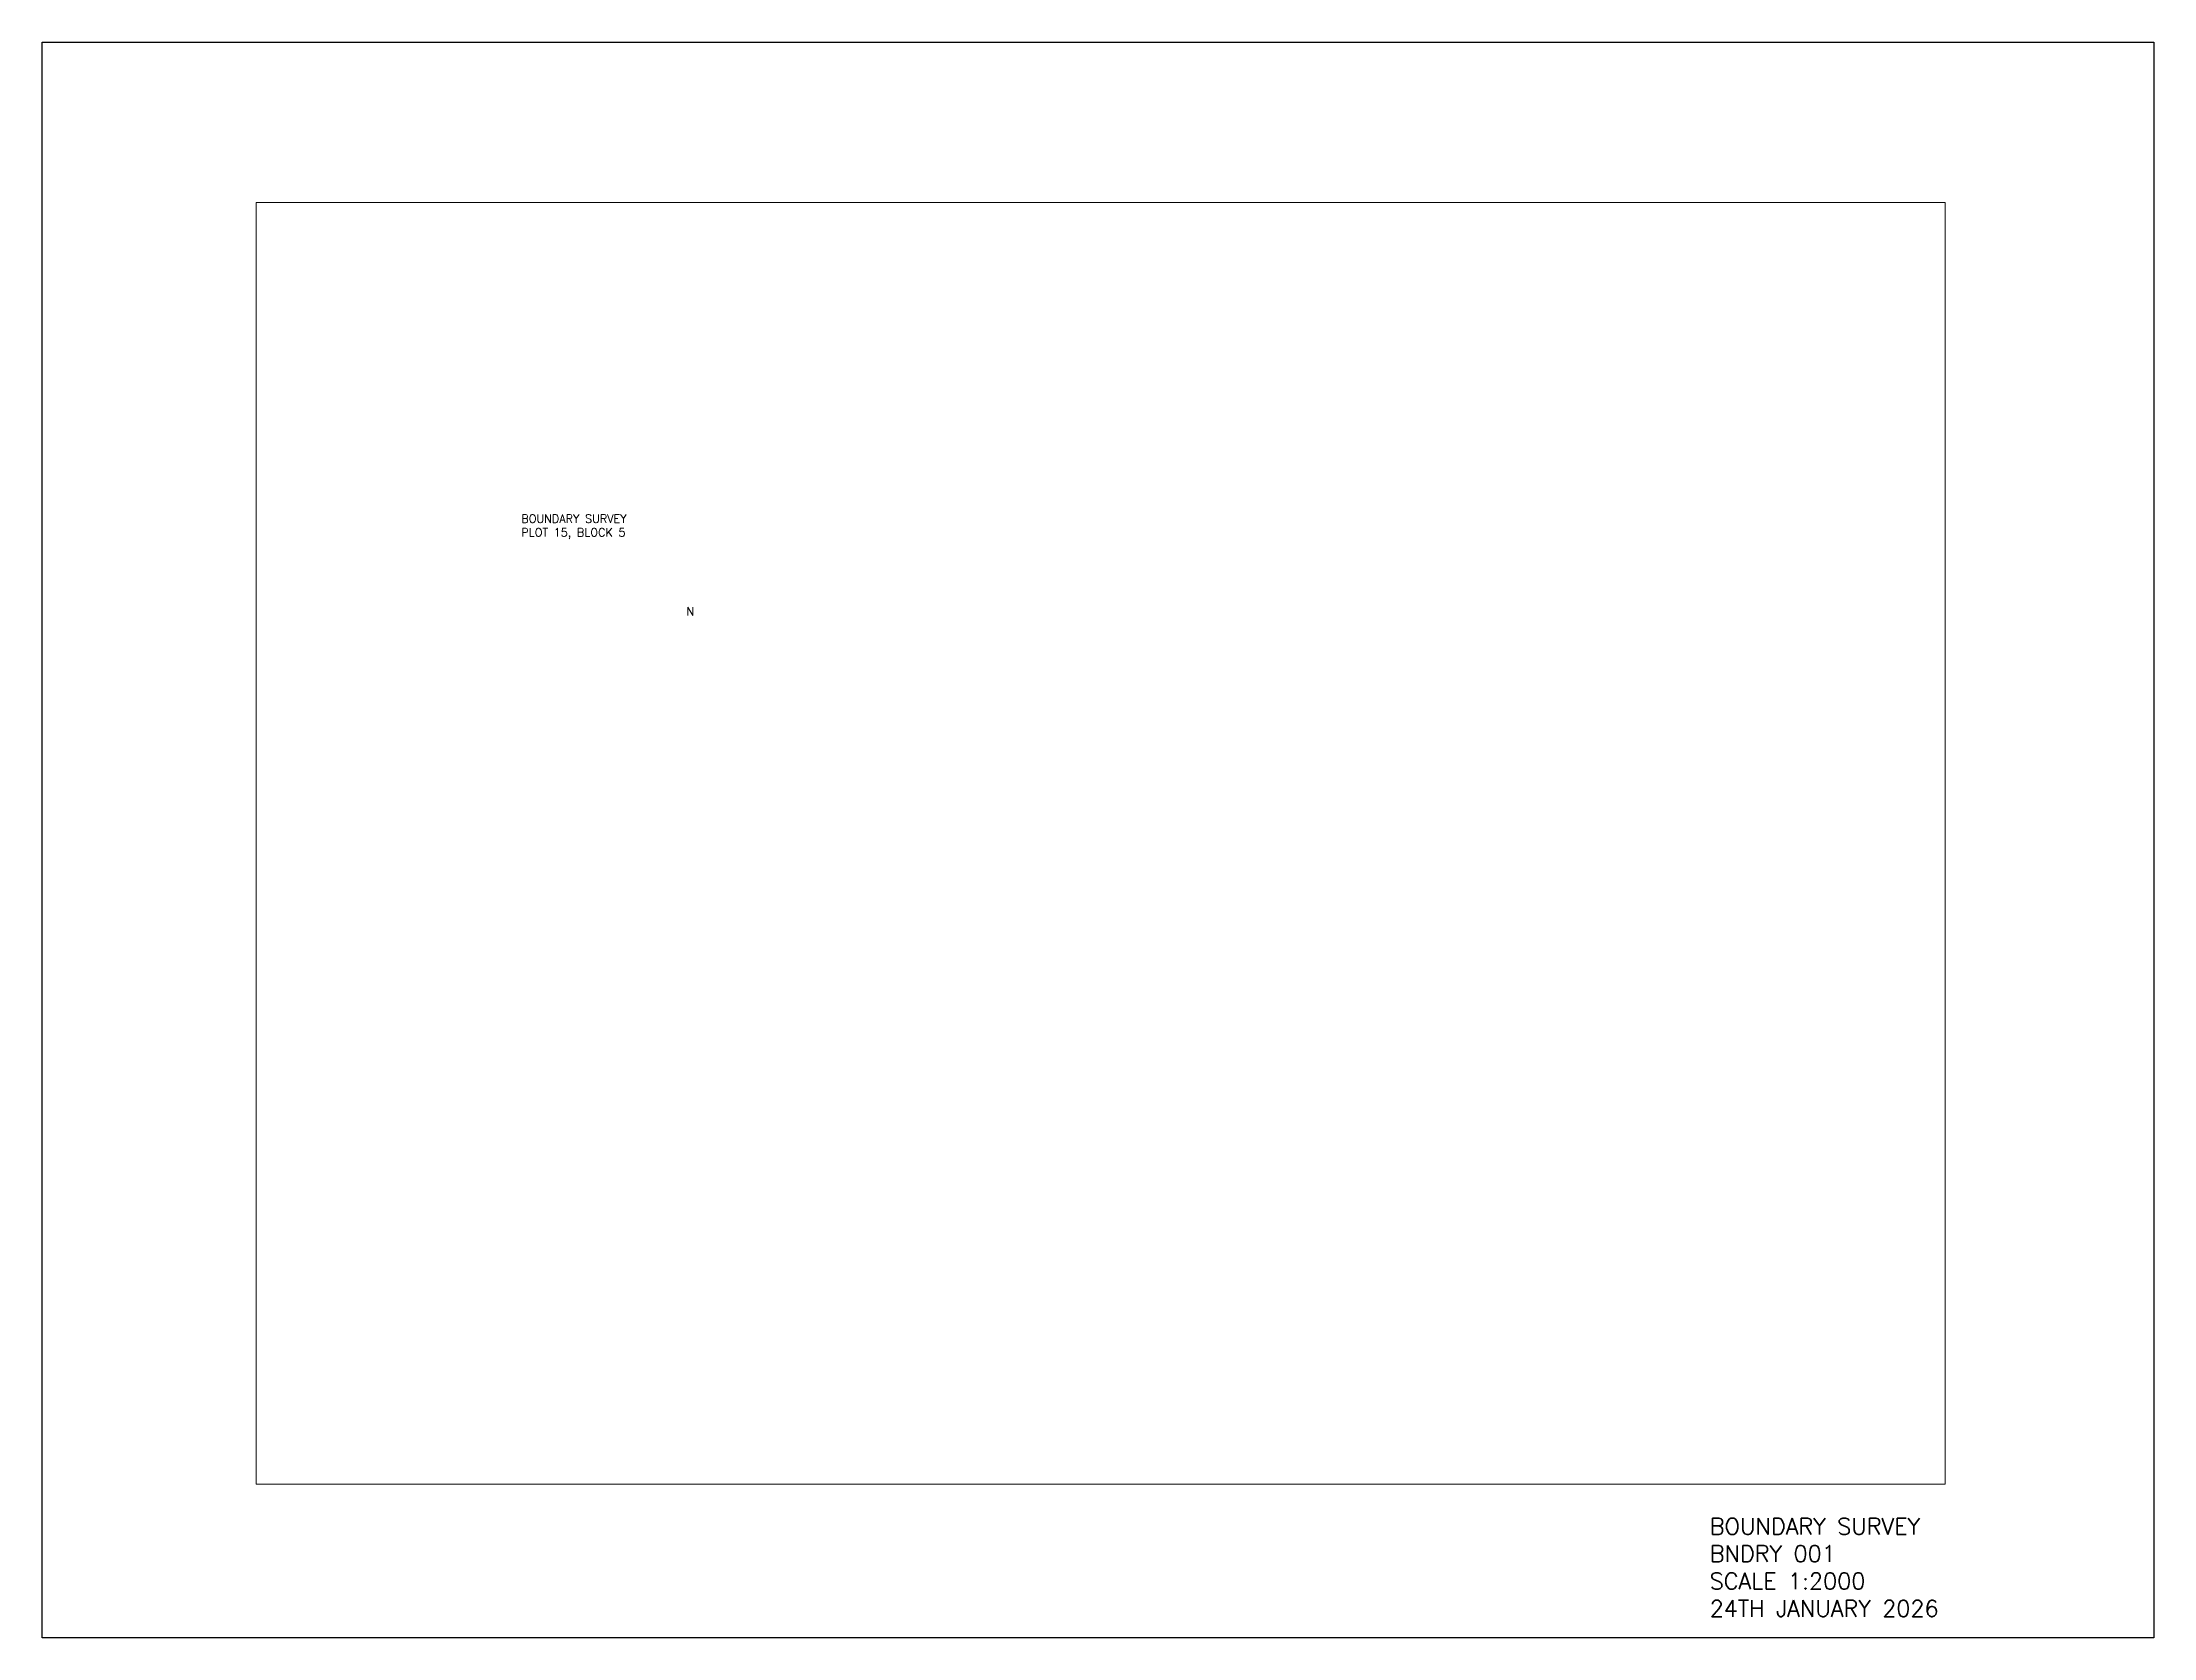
# Paper-space layout 'Layout1' of a CAD drawing. Header units: metres. Extents: x 0 to 257, y 1 to 195.
# The model-space entities are those that its viewports show. They can reach past a viewport. Long polylines and large blocks are cut down to what shows.
import ezdxf

# ---------------------------------------------------------------- set-up
doc = ezdxf.new("R2010")
doc.units = ezdxf.units.M
doc.styles.get("Standard").update_dxf_attribs({"font": 'simplex.shx'})

# ---------------------------------------------------------------- blocks, each defined once
blk = doc.blocks.new('AeccArrow')
at = {"flags": 128}
blk.add_lwpolyline([(-0.45, 0, 0, 0, 0), (0.15, 0, 0.1, 0, 0), (0.45, 0, 0, 0, 0)], format="xyseb", dxfattribs=at)

msp = doc.modelspace()

# ---------------------------------------------------------------- block references
at = {"xscale": 20, "yscale": 20, "zscale": 20, "rotation": 90}
msp.add_blockref('AeccArrow', (1113.1, 2063.3), dxfattribs=at)

# ---------------------------------------------------------------- texts
at = {"char_height": 5, "attachment_point": 1}
for s, width, insert in [('BOUNDARY SURVEY\\PPLOT 15, BLOCK 5', 88.229, (1010.7, 2109)), ('N', 5, (1111.3, 2052.6))]:
    msp.add_mtext_dynamic_manual_height_columns(s, width=width, gutter_width=1, heights=[0], dxfattribs=dict(at, insert=insert))

psp = doc.layouts.get("Layout1")

# ---------------------------------------------------------------- linework, layer by layer
psp.add_lwpolyline([(-0.34, 195), (256.69, 195), (256.69, 0.78), (-0.34, 0.78)], close=True)

# ---------------------------------------------------------------- texts
at = {"insert": (202.64, 15.35), "char_height": 2, "attachment_point": 1}
psp.add_mtext_dynamic_manual_height_columns('BOUNDARY SURVEY\\PBNDRY 001\\PSCALE 1:2000\\P24TH JANUARY 2026', width=47.5866, gutter_width=1, heights=[0], dxfattribs=at)

# ---------------------------------------------------------------- viewports
at = {"layer": '0', "view_target_point": (370776.43, 310629.57)}
psp.add_viewport(center=(128.5, 97.5), size=(205.6, 156), view_center_point=(-369413.09, -308720.6), view_height=780, dxfattribs=at)

doc.saveas('drawing.dxf')
